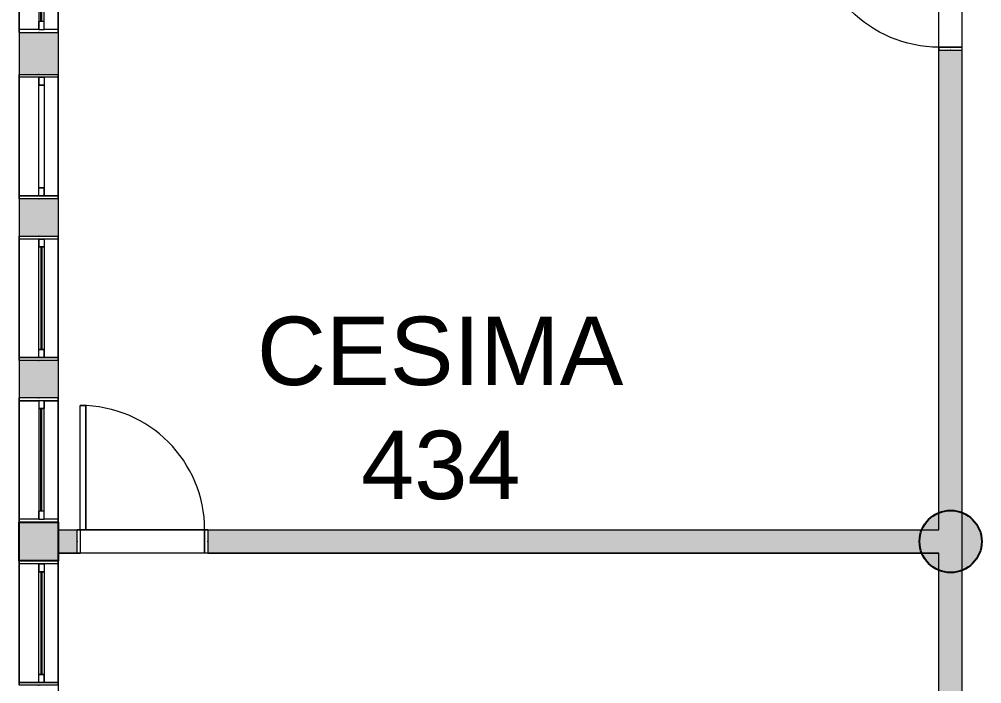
# Model space of a CAD drawing. Header units: metres. Extents: x 512 to 829, y -209 to 245.
# Drawn here: x 781.39 to 787.58, y -95.09 to -90.81 of the extents above; entities that cross this region are included whole.
import ezdxf

# ---------------------------------------------------------------- set-up
doc = ezdxf.new("R2010")
doc.units = ezdxf.units.M
doc.header["$LTSCALE"] = 0.508
doc.set_wipeout_variables(frame=1)
doc.header["$PDSIZE"] = -2
for name, color, linetype, lineweight in [('AMB-NOVOS', 10, 'Continuous', 15), ('None', 7, 'Continuous', 5), ('NãoImprimir', 7, 'Continuous', 5), ('Peitoris', 2, 'Continuous', 5), ('Telhado-Princ', 7, 'Continuous', 5)]:
    doc.layers.add(name, color=color, linetype=linetype, lineweight=lineweight)

# ---------------------------------------------------------------- blocks, each defined once
blk = doc.blocks.new('Grupo-437')
at = {"color": 7, "linetype": 'Continuous', "lineweight": 5}
for points in [[(-0.4, 0.125), (-0.38095, 0.125), (-0.38095, -0.125), (-0.4, -0.125)], [(0.38095, 0.125), (0.4, 0.125), (0.4, -0.125), (0.38095, -0.125)]]:
    blk.add_wipeout(points, dxfattribs=at).dxf.layer = 'None'
at = {"layer": 'None', "color": 7, "linetype": 'Continuous', "lineweight": 5}
for points in [[(-0.4, 0.125), (-0.38095, 0.125), (-0.38095, -0.125), (-0.4, -0.125)], [(0.38095, 0.125), (0.4, 0.125), (0.4, -0.125), (0.38095, -0.125)]]:
    blk.add_lwpolyline(points, close=True, dxfattribs=at)
blk = doc.blocks.new('Grupo-438')
at = {"layer": 'None', "color": 7}
blk.add_blockref('Grupo-437', (0, 0), dxfattribs=at)
at = {"layer": 'None', "color": 7, "linetype": 'Continuous', "lineweight": 5}
for p, q in [((-0.4, 0.125), (-0.38095, 0.125)), ((-0.38095, 0.125), (-0.38095, -0.125)), ((0.4, 0.125), (0.38095, 0.125)), ((0.38095, 0.125), (0.38095, -0.125)), ((-0.4, -0.125), (-0.38095, -0.125)), ((0.4, -0.125), (0.38095, -0.125))]:
    blk.add_line(p, q, dxfattribs=at)
blk = doc.blocks.new('Grupo-439')
at = {"layer": 'None', "color": 7, "linetype": 'Continuous', "lineweight": 5}
for p, q in [((-0.38095, 0.034925), (-0.38095, 0)), ((0.38095, 0.034925), (0.38095, 0))]:
    blk.add_line(p, q, dxfattribs=at)
blk = doc.blocks.new('Grupo-440')
at = {"color": 7, "linetype": 'Continuous', "lineweight": 5}
for points in [[(-0.38095, 0.034925), (-0.33015, 0.034925), (-0.33015, 0), (-0.38095, 0)], [(0.33015, 0.034925), (0.38095, 0.034925), (0.38095, 0), (0.33015, 0)]]:
    blk.add_wipeout(points, dxfattribs=at).dxf.layer = 'None'
at = {"layer": 'None', "color": 7, "linetype": 'Continuous', "lineweight": 5}
for points in [[(-0.38095, 0.034925), (-0.33015, 0.034925), (-0.33015, 0), (-0.38095, 0)], [(0.33015, 0.034925), (0.38095, 0.034925), (0.38095, 0), (0.33015, 0)]]:
    blk.add_lwpolyline(points, close=True, dxfattribs=at)
blk = doc.blocks.new('Grupo-441')
at = {"layer": 'None', "color": 7}
blk.add_blockref('Grupo-439', (0, 0), dxfattribs=at)
at = {"color": 7, "linetype": 'Continuous', "lineweight": 5}
blk.add_wipeout([(-0.33015, 0.034925), (0.33015, 0.034925), (0.33015, 0), (-0.33015, 0)], dxfattribs=at).dxf.layer = 'None'
at = {"layer": 'None', "color": 7, "linetype": 'Continuous', "lineweight": 5}
blk.add_lwpolyline([(-0.33015, 0.034925), (0.33015, 0.034925), (0.33015, 0), (-0.33015, 0)], close=True, dxfattribs=at)
at = {"layer": 'None', "color": 7}
blk.add_blockref('Grupo-440', (0, 0), dxfattribs=at)
at = {"layer": 'None', "color": 7, "linetype": 'Continuous', "lineweight": 5}
for p, q in [((-0.38095, 0.034925), (-0.33015, 0.034925)), ((-0.38095, 0), (-0.33015, 0)), ((-0.33015, 0.034925), (-0.33015, 0)), ((0.38095, 0.034925), (0.33015, 0.034925)), ((0.33015, 0.034925), (0.33015, 0)), ((0.38095, 0), (0.33015, 0))]:
    blk.add_line(p, q, dxfattribs=at)
blk = doc.blocks.new('Grupo-442')
at = {"color": 7, "linetype": 'Continuous', "lineweight": 9}
blk.add_wipeout([(-0.3301, 0.0181), (0.3301, 0.0181), (0.3301, 0.0168), (-0.3301, 0.0168)], dxfattribs=at).dxf.layer = 'None'
blk = doc.blocks.new('Grupo-443')
at = {"layer": 'None', "color": 7}
blk.add_blockref('Grupo-442', (0, 0), dxfattribs=at)
at = {"layer": 'None', "color": 7, "linetype": 'Continuous', "lineweight": 25}
for p, q in [((-0.3301, 0.0181), (0.3301, 0.0181)), ((-0.3301, 0.0168), (0.3301, 0.0168))]:
    blk.add_line(p, q, dxfattribs=at)
blk = doc.blocks.new('Grupo-444')
at = {"layer": 'None', "color": 7, "linetype": 'Continuous', "lineweight": 20}
for p, q in [((0.4, 0.125), (-0.4, 0.125)), ((0.4, -0.125), (-0.4, -0.125))]:
    blk.add_line(p, q, dxfattribs=at)
blk = doc.blocks.new('Window (2D)-34')
at = {"color": 7, "linetype": 'Continuous', "lineweight": 5}
blk.add_wipeout([(-0.4, 0.125), (0.4, 0.125), (0.4, -0.125), (-0.4, -0.125)], dxfattribs=at).dxf.layer = 'None'
at = {"layer": 'None', "color": 7}
blk.add_blockref('Grupo-438', (0, 0), dxfattribs=at)
at = {"layer": 'None', "color": 7, "linetype": 'Continuous', "lineweight": 5}
for p, q in [((-0.4, 0.125), (0.4, 0.125)), ((-0.4, -0.125), (0.4, -0.125))]:
    blk.add_line(p, q, dxfattribs=at)
at = {"layer": 'NãoImprimir', "linetype": 'Continuous'}
for p in [(-0.4, 0), (0.4, 0)]:
    blk.add_point(p, dxfattribs=at)
at = {"layer": 'Peitoris'}
blk.add_blockref('Grupo-441', (0, 0), dxfattribs=at)
blk.add_blockref('Grupo-443', (0, 0), dxfattribs=at)
at = {"layer": 'Telhado-Princ'}
blk.add_blockref('Grupo-444', (0, 0), dxfattribs=at)
blk = doc.blocks.new('Grupo-445')
at = {"color": 7, "linetype": 'Continuous', "lineweight": 5}
for points in [[(-0.4, 0.125), (-0.38095, 0.125), (-0.38095, -0.125), (-0.4, -0.125)], [(0.38095, 0.125), (0.4, 0.125), (0.4, -0.125), (0.38095, -0.125)]]:
    blk.add_wipeout(points, dxfattribs=at).dxf.layer = 'None'
at = {"layer": 'None', "color": 7, "linetype": 'Continuous', "lineweight": 5}
for points in [[(-0.4, 0.125), (-0.38095, 0.125), (-0.38095, -0.125), (-0.4, -0.125)], [(0.38095, 0.125), (0.4, 0.125), (0.4, -0.125), (0.38095, -0.125)]]:
    blk.add_lwpolyline(points, close=True, dxfattribs=at)
blk = doc.blocks.new('Grupo-446')
at = {"layer": 'None', "color": 7}
blk.add_blockref('Grupo-445', (0, 0), dxfattribs=at)
at = {"layer": 'None', "color": 7, "linetype": 'Continuous', "lineweight": 5}
for p, q in [((-0.4, 0.125), (-0.38095, 0.125)), ((-0.38095, 0.125), (-0.38095, -0.125)), ((0.4, 0.125), (0.38095, 0.125)), ((0.38095, 0.125), (0.38095, -0.125)), ((-0.4, -0.125), (-0.38095, -0.125)), ((0.4, -0.125), (0.38095, -0.125))]:
    blk.add_line(p, q, dxfattribs=at)
blk = doc.blocks.new('Grupo-447')
at = {"layer": 'None', "color": 7, "linetype": 'Continuous', "lineweight": 5}
for p, q in [((-0.38095, 0.034925), (-0.38095, 0)), ((0.38095, 0.034925), (0.38095, 0))]:
    blk.add_line(p, q, dxfattribs=at)
blk = doc.blocks.new('Grupo-448')
at = {"color": 7, "linetype": 'Continuous', "lineweight": 5}
for points in [[(-0.38095, 0.034925), (-0.33015, 0.034925), (-0.33015, 0), (-0.38095, 0)], [(0.33015, 0.034925), (0.38095, 0.034925), (0.38095, 0), (0.33015, 0)]]:
    blk.add_wipeout(points, dxfattribs=at).dxf.layer = 'None'
at = {"layer": 'None', "color": 7, "linetype": 'Continuous', "lineweight": 5}
for points in [[(-0.38095, 0.034925), (-0.33015, 0.034925), (-0.33015, 0), (-0.38095, 0)], [(0.33015, 0.034925), (0.38095, 0.034925), (0.38095, 0), (0.33015, 0)]]:
    blk.add_lwpolyline(points, close=True, dxfattribs=at)
blk = doc.blocks.new('Grupo-449')
at = {"layer": 'None', "color": 7}
blk.add_blockref('Grupo-447', (0, 0), dxfattribs=at)
at = {"color": 7, "linetype": 'Continuous', "lineweight": 5}
blk.add_wipeout([(-0.33015, 0.034925), (0.33015, 0.034925), (0.33015, 0), (-0.33015, 0)], dxfattribs=at).dxf.layer = 'None'
at = {"layer": 'None', "color": 7, "linetype": 'Continuous', "lineweight": 5}
blk.add_lwpolyline([(-0.33015, 0.034925), (0.33015, 0.034925), (0.33015, 0), (-0.33015, 0)], close=True, dxfattribs=at)
at = {"layer": 'None', "color": 7}
blk.add_blockref('Grupo-448', (0, 0), dxfattribs=at)
at = {"layer": 'None', "color": 7, "linetype": 'Continuous', "lineweight": 5}
for p, q in [((-0.38095, 0.034925), (-0.33015, 0.034925)), ((-0.38095, 0), (-0.33015, 0)), ((-0.33015, 0.034925), (-0.33015, 0)), ((0.38095, 0.034925), (0.33015, 0.034925)), ((0.33015, 0.034925), (0.33015, 0)), ((0.38095, 0), (0.33015, 0))]:
    blk.add_line(p, q, dxfattribs=at)
blk = doc.blocks.new('Grupo-452')
at = {"layer": 'None', "color": 7, "linetype": 'Continuous', "lineweight": 20}
for p, q in [((0.4, 0.125), (-0.4, 0.125)), ((0.4, -0.125), (-0.4, -0.125))]:
    blk.add_line(p, q, dxfattribs=at)
blk = doc.blocks.new('Window (2D)-35')
at = {"color": 7, "linetype": 'Continuous', "lineweight": 5}
blk.add_wipeout([(-0.4, 0.125), (0.4, 0.125), (0.4, -0.125), (-0.4, -0.125)], dxfattribs=at).dxf.layer = 'None'
at = {"layer": 'None', "color": 7}
blk.add_blockref('Grupo-446', (0, 0), dxfattribs=at)
at = {"layer": 'None', "color": 7, "linetype": 'Continuous', "lineweight": 5}
for p, q in [((-0.4, 0.125), (0.4, 0.125)), ((-0.4, -0.125), (0.4, -0.125))]:
    blk.add_line(p, q, dxfattribs=at)
at = {"layer": 'NãoImprimir', "linetype": 'Continuous'}
for p in [(-0.4, 0), (0.4, 0)]:
    blk.add_point(p, dxfattribs=at)
at = {"layer": 'Peitoris'}
blk.add_blockref('Grupo-449', (0, 0), dxfattribs=at)
at = {"layer": 'Telhado-Princ'}
blk.add_blockref('Grupo-452', (0, 0), dxfattribs=at)
blk = doc.blocks.new('Grupo-453')
at = {"color": 7, "linetype": 'Continuous', "lineweight": 5}
for points in [[(-0.4, 0.125), (-0.38095, 0.125), (-0.38095, -0.125), (-0.4, -0.125)], [(0.38095, 0.125), (0.4, 0.125), (0.4, -0.125), (0.38095, -0.125)]]:
    blk.add_wipeout(points, dxfattribs=at).dxf.layer = 'None'
at = {"layer": 'None', "color": 7, "linetype": 'Continuous', "lineweight": 5}
for points in [[(-0.4, 0.125), (-0.38095, 0.125), (-0.38095, -0.125), (-0.4, -0.125)], [(0.38095, 0.125), (0.4, 0.125), (0.4, -0.125), (0.38095, -0.125)]]:
    blk.add_lwpolyline(points, close=True, dxfattribs=at)
blk = doc.blocks.new('Grupo-454')
at = {"layer": 'None', "color": 7}
blk.add_blockref('Grupo-453', (0, 0), dxfattribs=at)
at = {"layer": 'None', "color": 7, "linetype": 'Continuous', "lineweight": 5}
for p, q in [((-0.4, 0.125), (-0.38095, 0.125)), ((-0.38095, 0.125), (-0.38095, -0.125)), ((0.4, 0.125), (0.38095, 0.125)), ((0.38095, 0.125), (0.38095, -0.125)), ((-0.4, -0.125), (-0.38095, -0.125)), ((0.4, -0.125), (0.38095, -0.125))]:
    blk.add_line(p, q, dxfattribs=at)
blk = doc.blocks.new('Grupo-455')
at = {"layer": 'None', "color": 7, "linetype": 'Continuous', "lineweight": 5}
for p, q in [((-0.38095, 0.034925), (-0.38095, 0)), ((0.38095, 0.034925), (0.38095, 0))]:
    blk.add_line(p, q, dxfattribs=at)
blk = doc.blocks.new('Grupo-456')
at = {"color": 7, "linetype": 'Continuous', "lineweight": 5}
for points in [[(-0.38095, 0.034925), (-0.33015, 0.034925), (-0.33015, 0), (-0.38095, 0)], [(0.33015, 0.034925), (0.38095, 0.034925), (0.38095, 0), (0.33015, 0)]]:
    blk.add_wipeout(points, dxfattribs=at).dxf.layer = 'None'
at = {"layer": 'None', "color": 7, "linetype": 'Continuous', "lineweight": 5}
for points in [[(-0.38095, 0.034925), (-0.33015, 0.034925), (-0.33015, 0), (-0.38095, 0)], [(0.33015, 0.034925), (0.38095, 0.034925), (0.38095, 0), (0.33015, 0)]]:
    blk.add_lwpolyline(points, close=True, dxfattribs=at)
blk = doc.blocks.new('Grupo-457')
at = {"layer": 'None', "color": 7}
blk.add_blockref('Grupo-455', (0, 0), dxfattribs=at)
at = {"color": 7, "linetype": 'Continuous', "lineweight": 5}
blk.add_wipeout([(-0.33015, 0.034925), (0.33015, 0.034925), (0.33015, 0), (-0.33015, 0)], dxfattribs=at).dxf.layer = 'None'
at = {"layer": 'None', "color": 7, "linetype": 'Continuous', "lineweight": 5}
blk.add_lwpolyline([(-0.33015, 0.034925), (0.33015, 0.034925), (0.33015, 0), (-0.33015, 0)], close=True, dxfattribs=at)
at = {"layer": 'None', "color": 7}
blk.add_blockref('Grupo-456', (0, 0), dxfattribs=at)
at = {"layer": 'None', "color": 7, "linetype": 'Continuous', "lineweight": 5}
for p, q in [((-0.38095, 0.034925), (-0.33015, 0.034925)), ((-0.38095, 0), (-0.33015, 0)), ((-0.33015, 0.034925), (-0.33015, 0)), ((0.38095, 0.034925), (0.33015, 0.034925)), ((0.33015, 0.034925), (0.33015, 0)), ((0.38095, 0), (0.33015, 0))]:
    blk.add_line(p, q, dxfattribs=at)
blk = doc.blocks.new('Grupo-458')
at = {"color": 7, "linetype": 'Continuous', "lineweight": 9}
blk.add_wipeout([(-0.3301, 0.0181), (0.3301, 0.0181), (0.3301, 0.0168), (-0.3301, 0.0168)], dxfattribs=at).dxf.layer = 'None'
blk = doc.blocks.new('Grupo-459')
at = {"layer": 'None', "color": 7}
blk.add_blockref('Grupo-458', (0, 0), dxfattribs=at)
at = {"layer": 'None', "color": 7, "linetype": 'Continuous', "lineweight": 25}
for p, q in [((-0.3301, 0.0181), (0.3301, 0.0181)), ((-0.3301, 0.0168), (0.3301, 0.0168))]:
    blk.add_line(p, q, dxfattribs=at)
blk = doc.blocks.new('Grupo-460')
at = {"layer": 'None', "color": 7, "linetype": 'Continuous', "lineweight": 20}
for p, q in [((0.4, 0.125), (-0.4, 0.125)), ((0.4, -0.125), (-0.4, -0.125))]:
    blk.add_line(p, q, dxfattribs=at)
blk = doc.blocks.new('Window (2D)-36')
at = {"color": 7, "linetype": 'Continuous', "lineweight": 5}
blk.add_wipeout([(-0.4, 0.125), (0.4, 0.125), (0.4, -0.125), (-0.4, -0.125)], dxfattribs=at).dxf.layer = 'None'
at = {"layer": 'None', "color": 7}
blk.add_blockref('Grupo-454', (0, 0), dxfattribs=at)
at = {"layer": 'None', "color": 7, "linetype": 'Continuous', "lineweight": 5}
for p, q in [((-0.4, 0.125), (0.4, 0.125)), ((-0.4, -0.125), (0.4, -0.125))]:
    blk.add_line(p, q, dxfattribs=at)
at = {"layer": 'NãoImprimir', "linetype": 'Continuous'}
for p in [(-0.4, 0), (0.4, 0)]:
    blk.add_point(p, dxfattribs=at)
at = {"layer": 'Peitoris'}
blk.add_blockref('Grupo-457', (0, 0), dxfattribs=at)
blk.add_blockref('Grupo-459', (0, 0), dxfattribs=at)
at = {"layer": 'Telhado-Princ'}
blk.add_blockref('Grupo-460', (0, 0), dxfattribs=at)
blk = doc.blocks.new('Grupo-461')
at = {"color": 7, "linetype": 'Continuous', "lineweight": 5}
for points in [[(-0.4, 0.125), (-0.38095, 0.125), (-0.38095, -0.125), (-0.4, -0.125)], [(0.38095, 0.125), (0.4, 0.125), (0.4, -0.125), (0.38095, -0.125)]]:
    blk.add_wipeout(points, dxfattribs=at).dxf.layer = 'None'
at = {"layer": 'None', "color": 7, "linetype": 'Continuous', "lineweight": 5}
for points in [[(-0.4, 0.125), (-0.38095, 0.125), (-0.38095, -0.125), (-0.4, -0.125)], [(0.38095, 0.125), (0.4, 0.125), (0.4, -0.125), (0.38095, -0.125)]]:
    blk.add_lwpolyline(points, close=True, dxfattribs=at)
blk = doc.blocks.new('Grupo-462')
at = {"layer": 'None', "color": 7}
blk.add_blockref('Grupo-461', (0, 0), dxfattribs=at)
at = {"layer": 'None', "color": 7, "linetype": 'Continuous', "lineweight": 5}
for p, q in [((-0.4, 0.125), (-0.38095, 0.125)), ((-0.38095, 0.125), (-0.38095, -0.125)), ((0.4, 0.125), (0.38095, 0.125)), ((0.38095, 0.125), (0.38095, -0.125)), ((-0.4, -0.125), (-0.38095, -0.125)), ((0.4, -0.125), (0.38095, -0.125))]:
    blk.add_line(p, q, dxfattribs=at)
blk = doc.blocks.new('Grupo-463')
at = {"layer": 'None', "color": 7, "linetype": 'Continuous', "lineweight": 5}
for p, q in [((-0.38095, 0.034925), (-0.38095, 0)), ((0.38095, 0.034925), (0.38095, 0))]:
    blk.add_line(p, q, dxfattribs=at)
blk = doc.blocks.new('Grupo-464')
at = {"color": 7, "linetype": 'Continuous', "lineweight": 5}
for points in [[(-0.38095, 0.034925), (-0.33015, 0.034925), (-0.33015, 0), (-0.38095, 0)], [(0.33015, 0.034925), (0.38095, 0.034925), (0.38095, 0), (0.33015, 0)]]:
    blk.add_wipeout(points, dxfattribs=at).dxf.layer = 'None'
at = {"layer": 'None', "color": 7, "linetype": 'Continuous', "lineweight": 5}
for points in [[(-0.38095, 0.034925), (-0.33015, 0.034925), (-0.33015, 0), (-0.38095, 0)], [(0.33015, 0.034925), (0.38095, 0.034925), (0.38095, 0), (0.33015, 0)]]:
    blk.add_lwpolyline(points, close=True, dxfattribs=at)
blk = doc.blocks.new('Grupo-465')
at = {"layer": 'None', "color": 7}
blk.add_blockref('Grupo-463', (0, 0), dxfattribs=at)
at = {"color": 7, "linetype": 'Continuous', "lineweight": 5}
blk.add_wipeout([(-0.33015, 0.034925), (0.33015, 0.034925), (0.33015, 0), (-0.33015, 0)], dxfattribs=at).dxf.layer = 'None'
at = {"layer": 'None', "color": 7, "linetype": 'Continuous', "lineweight": 5}
blk.add_lwpolyline([(-0.33015, 0.034925), (0.33015, 0.034925), (0.33015, 0), (-0.33015, 0)], close=True, dxfattribs=at)
at = {"layer": 'None', "color": 7}
blk.add_blockref('Grupo-464', (0, 0), dxfattribs=at)
at = {"layer": 'None', "color": 7, "linetype": 'Continuous', "lineweight": 5}
for p, q in [((-0.38095, 0.034925), (-0.33015, 0.034925)), ((-0.38095, 0), (-0.33015, 0)), ((-0.33015, 0.034925), (-0.33015, 0)), ((0.38095, 0.034925), (0.33015, 0.034925)), ((0.33015, 0.034925), (0.33015, 0)), ((0.38095, 0), (0.33015, 0))]:
    blk.add_line(p, q, dxfattribs=at)
blk = doc.blocks.new('Grupo-466')
at = {"color": 7, "linetype": 'Continuous', "lineweight": 9}
blk.add_wipeout([(-0.3301, 0.0181), (0.3301, 0.0181), (0.3301, 0.0168), (-0.3301, 0.0168)], dxfattribs=at).dxf.layer = 'None'
blk = doc.blocks.new('Grupo-467')
at = {"layer": 'None', "color": 7}
blk.add_blockref('Grupo-466', (0, 0), dxfattribs=at)
at = {"layer": 'None', "color": 7, "linetype": 'Continuous', "lineweight": 25}
for p, q in [((-0.3301, 0.0181), (0.3301, 0.0181)), ((-0.3301, 0.0168), (0.3301, 0.0168))]:
    blk.add_line(p, q, dxfattribs=at)
blk = doc.blocks.new('Grupo-468')
at = {"layer": 'None', "color": 7, "linetype": 'Continuous', "lineweight": 20}
for p, q in [((0.4, 0.125), (-0.4, 0.125)), ((0.4, -0.125), (-0.4, -0.125))]:
    blk.add_line(p, q, dxfattribs=at)
blk = doc.blocks.new('Window (2D)-37')
at = {"color": 7, "linetype": 'Continuous', "lineweight": 5}
blk.add_wipeout([(-0.4, 0.125), (0.4, 0.125), (0.4, -0.125), (-0.4, -0.125)], dxfattribs=at).dxf.layer = 'None'
at = {"layer": 'None', "color": 7}
blk.add_blockref('Grupo-462', (0, 0), dxfattribs=at)
at = {"layer": 'None', "color": 7, "linetype": 'Continuous', "lineweight": 5}
for p, q in [((-0.4, 0.125), (0.4, 0.125)), ((-0.4, -0.125), (0.4, -0.125))]:
    blk.add_line(p, q, dxfattribs=at)
at = {"layer": 'NãoImprimir', "linetype": 'Continuous'}
for p in [(-0.4, 0), (0.4, 0)]:
    blk.add_point(p, dxfattribs=at)
at = {"layer": 'Peitoris'}
blk.add_blockref('Grupo-465', (0, 0), dxfattribs=at)
blk.add_blockref('Grupo-467', (0, 0), dxfattribs=at)
at = {"layer": 'Telhado-Princ'}
blk.add_blockref('Grupo-468', (0, 0), dxfattribs=at)
blk = doc.blocks.new('Grupo-469')
at = {"color": 7, "linetype": 'Continuous', "lineweight": 5}
for points in [[(-0.4, 0.125), (-0.38095, 0.125), (-0.38095, -0.125), (-0.4, -0.125)], [(0.38095, 0.125), (0.4, 0.125), (0.4, -0.125), (0.38095, -0.125)]]:
    blk.add_wipeout(points, dxfattribs=at).dxf.layer = 'None'
at = {"layer": 'None', "color": 7, "linetype": 'Continuous', "lineweight": 5}
for points in [[(-0.4, 0.125), (-0.38095, 0.125), (-0.38095, -0.125), (-0.4, -0.125)], [(0.38095, 0.125), (0.4, 0.125), (0.4, -0.125), (0.38095, -0.125)]]:
    blk.add_lwpolyline(points, close=True, dxfattribs=at)
blk = doc.blocks.new('Grupo-470')
at = {"layer": 'None', "color": 7}
blk.add_blockref('Grupo-469', (0, 0), dxfattribs=at)
at = {"layer": 'None', "color": 7, "linetype": 'Continuous', "lineweight": 5}
for p, q in [((-0.4, 0.125), (-0.38095, 0.125)), ((-0.38095, 0.125), (-0.38095, -0.125)), ((0.4, 0.125), (0.38095, 0.125)), ((0.38095, 0.125), (0.38095, -0.125)), ((-0.4, -0.125), (-0.38095, -0.125)), ((0.4, -0.125), (0.38095, -0.125))]:
    blk.add_line(p, q, dxfattribs=at)
blk = doc.blocks.new('Grupo-471')
at = {"layer": 'None', "color": 7, "linetype": 'Continuous', "lineweight": 5}
for p, q in [((-0.38095, 0.034925), (-0.38095, 0)), ((0.38095, 0.034925), (0.38095, 0))]:
    blk.add_line(p, q, dxfattribs=at)
blk = doc.blocks.new('Grupo-472')
at = {"color": 7, "linetype": 'Continuous', "lineweight": 5}
for points in [[(-0.38095, 0.034925), (-0.33015, 0.034925), (-0.33015, 0), (-0.38095, 0)], [(0.33015, 0.034925), (0.38095, 0.034925), (0.38095, 0), (0.33015, 0)]]:
    blk.add_wipeout(points, dxfattribs=at).dxf.layer = 'None'
at = {"layer": 'None', "color": 7, "linetype": 'Continuous', "lineweight": 5}
for points in [[(-0.38095, 0.034925), (-0.33015, 0.034925), (-0.33015, 0), (-0.38095, 0)], [(0.33015, 0.034925), (0.38095, 0.034925), (0.38095, 0), (0.33015, 0)]]:
    blk.add_lwpolyline(points, close=True, dxfattribs=at)
blk = doc.blocks.new('Grupo-473')
at = {"layer": 'None', "color": 7}
blk.add_blockref('Grupo-471', (0, 0), dxfattribs=at)
at = {"color": 7, "linetype": 'Continuous', "lineweight": 5}
blk.add_wipeout([(-0.33015, 0.034925), (0.33015, 0.034925), (0.33015, 0), (-0.33015, 0)], dxfattribs=at).dxf.layer = 'None'
at = {"layer": 'None', "color": 7, "linetype": 'Continuous', "lineweight": 5}
blk.add_lwpolyline([(-0.33015, 0.034925), (0.33015, 0.034925), (0.33015, 0), (-0.33015, 0)], close=True, dxfattribs=at)
at = {"layer": 'None', "color": 7}
blk.add_blockref('Grupo-472', (0, 0), dxfattribs=at)
at = {"layer": 'None', "color": 7, "linetype": 'Continuous', "lineweight": 5}
for p, q in [((-0.38095, 0.034925), (-0.33015, 0.034925)), ((-0.38095, 0), (-0.33015, 0)), ((-0.33015, 0.034925), (-0.33015, 0)), ((0.38095, 0.034925), (0.33015, 0.034925)), ((0.33015, 0.034925), (0.33015, 0)), ((0.38095, 0), (0.33015, 0))]:
    blk.add_line(p, q, dxfattribs=at)
blk = doc.blocks.new('Grupo-474')
at = {"color": 7, "linetype": 'Continuous', "lineweight": 9}
blk.add_wipeout([(-0.3301, 0.0181), (0.3301, 0.0181), (0.3301, 0.0168), (-0.3301, 0.0168)], dxfattribs=at).dxf.layer = 'None'
blk = doc.blocks.new('Grupo-475')
at = {"layer": 'None', "color": 7}
blk.add_blockref('Grupo-474', (0, 0), dxfattribs=at)
at = {"layer": 'None', "color": 7, "linetype": 'Continuous', "lineweight": 25}
for p, q in [((-0.3301, 0.0181), (0.3301, 0.0181)), ((-0.3301, 0.0168), (0.3301, 0.0168))]:
    blk.add_line(p, q, dxfattribs=at)
blk = doc.blocks.new('Grupo-476')
at = {"layer": 'None', "color": 7, "linetype": 'Continuous', "lineweight": 20}
for p, q in [((0.4, 0.125), (-0.4, 0.125)), ((0.4, -0.125), (-0.4, -0.125))]:
    blk.add_line(p, q, dxfattribs=at)
blk = doc.blocks.new('Window (2D)-38')
at = {"color": 7, "linetype": 'Continuous', "lineweight": 5}
blk.add_wipeout([(-0.4, 0.125), (0.4, 0.125), (0.4, -0.125), (-0.4, -0.125)], dxfattribs=at).dxf.layer = 'None'
at = {"layer": 'None', "color": 7}
blk.add_blockref('Grupo-470', (0, 0), dxfattribs=at)
at = {"layer": 'None', "color": 7, "linetype": 'Continuous', "lineweight": 5}
for p, q in [((-0.4, 0.125), (0.4, 0.125)), ((-0.4, -0.125), (0.4, -0.125))]:
    blk.add_line(p, q, dxfattribs=at)
at = {"layer": 'NãoImprimir', "linetype": 'Continuous'}
for p in [(-0.4, 0), (0.4, 0)]:
    blk.add_point(p, dxfattribs=at)
at = {"layer": 'Peitoris'}
blk.add_blockref('Grupo-473', (0, 0), dxfattribs=at)
blk.add_blockref('Grupo-475', (0, 0), dxfattribs=at)
at = {"layer": 'Telhado-Princ'}
blk.add_blockref('Grupo-476', (0, 0), dxfattribs=at)
blk = doc.blocks.new('Grupo-2613')
at = {"layer": 'None', "color": 7, "linetype": 'Continuous', "lineweight": 5}
for p, q in [((-0.42, 0.075), (-0.42, -0.075)), ((0.42, 0.075), (0.42, -0.075))]:
    blk.add_line(p, q, dxfattribs=at)
blk = doc.blocks.new('Grupo-2614')
at = {"color": 7, "linetype": 'Continuous', "lineweight": 5}
for points in [[(-0.42, 0.075), (-0.4, 0.075), (-0.4, -0.075), (-0.42, -0.075)], [(0.4, 0.075), (0.42, 0.075), (0.42, -0.075), (0.4, -0.075)]]:
    blk.add_wipeout(points, dxfattribs=at).dxf.layer = 'None'
at = {"layer": 'None', "color": 7, "linetype": 'Continuous', "lineweight": 5}
for points in [[(-0.42, 0.075), (-0.4, 0.075), (-0.4, -0.075), (-0.42, -0.075)], [(0.4, 0.075), (0.42, 0.075), (0.42, -0.075), (0.4, -0.075)]]:
    blk.add_lwpolyline(points, close=True, dxfattribs=at)
blk = doc.blocks.new('Grupo-2615')
at = {"layer": 'None', "color": 7}
blk.add_blockref('Grupo-2613', (0, 0), dxfattribs=at)
blk.add_blockref('Grupo-2614', (0, 0), dxfattribs=at)
at = {"layer": 'None', "color": 7, "linetype": 'Continuous', "lineweight": 5}
for p, q in [((-0.42, 0.075), (-0.4, 0.075)), ((-0.4, 0.075), (-0.4, -0.075)), ((0.42, 0.075), (0.4, 0.075)), ((0.4, 0.075), (0.4, -0.075)), ((-0.42, -0.075), (-0.4, -0.075)), ((0.42, -0.075), (0.4, -0.075))]:
    blk.add_line(p, q, dxfattribs=at)
blk = doc.blocks.new('Grupo-2616')
at = {"layer": 'None', "color": 7, "linetype": 'Continuous', "lineweight": 5}
blk.add_arc((-0.4, 0.075), 0.8, 0, 90, dxfattribs=at)
blk = doc.blocks.new('Grupo-2617')
at = {"color": 7, "linetype": 'Continuous', "lineweight": 5}
blk.add_wipeout([(-0.4, 0.075), (-0.4, 0.875), (-0.365, 0.875), (-0.365, 0.075)], dxfattribs=at).dxf.layer = 'None'
at = {"layer": 'None', "color": 7, "linetype": 'Continuous', "lineweight": 5}
blk.add_lwpolyline([(-0.4, 0.075), (-0.4, 0.875), (-0.365, 0.875), (-0.365, 0.075)], close=True, dxfattribs=at)
blk = doc.blocks.new('Grupo-2618')
at = {"layer": 'None', "color": 7}
blk.add_blockref('Grupo-2617', (0, 0), dxfattribs=at)
at = {"layer": 'None', "color": 7, "linetype": 'Continuous', "lineweight": 5}
for p, q in [((-0.4, 0.075), (-0.4, 0.875)), ((-0.4, 0.875), (-0.365, 0.875)), ((-0.365, 0.075), (-0.365, 0.875)), ((-0.4, 0.075), (-0.365, 0.075))]:
    blk.add_line(p, q, dxfattribs=at)
blk = doc.blocks.new('Grupo-2619')
at = {"layer": 'Peitoris', "color": 7}
blk.add_blockref('Grupo-2618', (0, 0), dxfattribs=at)
blk = doc.blocks.new('Grupo-2620')
at = {"layer": 'None', "color": 7, "linetype": 'Continuous', "lineweight": 5}
for p, q in [((0.42, 0.075), (-0.42, 0.075)), ((0.42, -0.075), (-0.42, -0.075))]:
    blk.add_line(p, q, dxfattribs=at)
blk = doc.blocks.new('Door (2D)-86')
at = {"layer": 'None', "color": 7}
blk.add_blockref('Grupo-2615', (0, 0), dxfattribs=at)
at = {"layer": 'NãoImprimir', "color": 7, "linetype": 'Continuous', "lineweight": 5}
for p in [(-0.42, 0), (0.42, 0)]:
    blk.add_point(p, dxfattribs=at)
at = {"layer": 'Peitoris', "color": 7}
blk.add_blockref('Grupo-2616', (0, 0), dxfattribs=at)
at = {"layer": 'None', "color": 7}
blk.add_blockref('Grupo-2619', (0, 0), dxfattribs=at)
at = {"layer": 'Telhado-Princ', "color": 7}
blk.add_blockref('Grupo-2620', (0, 0), dxfattribs=at)
blk = doc.blocks.new('Grupo-2645')
at = {"layer": 'None', "color": 7, "linetype": 'Continuous', "lineweight": 5}
for p, q in [((-0.42, 0.075), (-0.42, -0.075)), ((0.42, 0.075), (0.42, -0.075))]:
    blk.add_line(p, q, dxfattribs=at)
blk = doc.blocks.new('Grupo-2646')
at = {"color": 7, "linetype": 'Continuous', "lineweight": 5}
for points in [[(-0.42, 0.075), (-0.4, 0.075), (-0.4, -0.075), (-0.42, -0.075)], [(0.4, 0.075), (0.42, 0.075), (0.42, -0.075), (0.4, -0.075)]]:
    blk.add_wipeout(points, dxfattribs=at).dxf.layer = 'None'
at = {"layer": 'None', "color": 7, "linetype": 'Continuous', "lineweight": 5}
for points in [[(-0.42, 0.075), (-0.4, 0.075), (-0.4, -0.075), (-0.42, -0.075)], [(0.4, 0.075), (0.42, 0.075), (0.42, -0.075), (0.4, -0.075)]]:
    blk.add_lwpolyline(points, close=True, dxfattribs=at)
blk = doc.blocks.new('Grupo-2647')
at = {"layer": 'None', "color": 7}
blk.add_blockref('Grupo-2645', (0, 0), dxfattribs=at)
blk.add_blockref('Grupo-2646', (0, 0), dxfattribs=at)
at = {"layer": 'None', "color": 7, "linetype": 'Continuous', "lineweight": 5}
for p, q in [((-0.42, 0.075), (-0.4, 0.075)), ((-0.4, 0.075), (-0.4, -0.075)), ((0.42, 0.075), (0.4, 0.075)), ((0.4, 0.075), (0.4, -0.075)), ((-0.42, -0.075), (-0.4, -0.075)), ((0.42, -0.075), (0.4, -0.075))]:
    blk.add_line(p, q, dxfattribs=at)
blk = doc.blocks.new('Grupo-2648')
at = {"layer": 'None', "color": 7, "linetype": 'Continuous', "lineweight": 5}
blk.add_arc((-0.4, 0.075), 0.8, 0, 90, dxfattribs=at)
blk = doc.blocks.new('Grupo-2649')
at = {"color": 7, "linetype": 'Continuous', "lineweight": 5}
blk.add_wipeout([(-0.4, 0.075), (-0.4, 0.875), (-0.365, 0.875), (-0.365, 0.075)], dxfattribs=at).dxf.layer = 'None'
at = {"layer": 'None', "color": 7, "linetype": 'Continuous', "lineweight": 5}
blk.add_lwpolyline([(-0.4, 0.075), (-0.4, 0.875), (-0.365, 0.875), (-0.365, 0.075)], close=True, dxfattribs=at)
blk = doc.blocks.new('Grupo-2650')
at = {"layer": 'None', "color": 7}
blk.add_blockref('Grupo-2649', (0, 0), dxfattribs=at)
at = {"layer": 'None', "color": 7, "linetype": 'Continuous', "lineweight": 5}
for p, q in [((-0.4, 0.075), (-0.4, 0.875)), ((-0.4, 0.875), (-0.365, 0.875)), ((-0.365, 0.075), (-0.365, 0.875)), ((-0.4, 0.075), (-0.365, 0.075))]:
    blk.add_line(p, q, dxfattribs=at)
blk = doc.blocks.new('Grupo-2651')
at = {"layer": 'Peitoris', "color": 7}
blk.add_blockref('Grupo-2650', (0, 0), dxfattribs=at)
blk = doc.blocks.new('Grupo-2652')
at = {"layer": 'None', "color": 7, "linetype": 'Continuous', "lineweight": 5}
for p, q in [((0.42, 0.075), (-0.42, 0.075)), ((0.42, -0.075), (-0.42, -0.075))]:
    blk.add_line(p, q, dxfattribs=at)
blk = doc.blocks.new('Door (2D)-90')
at = {"layer": 'None', "color": 7}
blk.add_blockref('Grupo-2647', (0, 0), dxfattribs=at)
at = {"layer": 'NãoImprimir', "color": 7, "linetype": 'Continuous', "lineweight": 5}
for p in [(-0.42, 0), (0.42, 0)]:
    blk.add_point(p, dxfattribs=at)
at = {"layer": 'Peitoris', "color": 7}
blk.add_blockref('Grupo-2648', (0, 0), dxfattribs=at)
at = {"layer": 'None', "color": 7}
blk.add_blockref('Grupo-2651', (0, 0), dxfattribs=at)
at = {"layer": 'Telhado-Princ', "color": 7}
blk.add_blockref('Grupo-2652', (0, 0), dxfattribs=at)
blk = doc.blocks.new('Grupo-2669')
at = {"layer": 'None', "linetype": 'Continuous', "lineweight": 0}
h = blk.add_hatch(color=255, dxfattribs=at)
edge = h.paths.add_edge_path()
edge.add_arc((73.0552, 4.8475), 0.2, 0, 360, ccw=False)
h = blk.add_hatch(color=255, dxfattribs=at)
edge = h.paths.add_edge_path()
edge.add_arc((73.0552, 4.8475), 0.2, 0, 360, ccw=False)
blk.add_hatch(color=255, dxfattribs=at).paths.add_polyline_path([(67.0663, 4.7225), (67.0663, 4.9725), (67.3163, 4.9725), (67.3163, 4.7225)])
at = {"layer": 'None', "color": 7, "linetype": 'Continuous', "lineweight": 25}
blk.add_lwpolyline([(67.0663, 4.7225), (67.0663, 4.9725), (67.3163, 4.9725), (67.3163, 4.7225)], close=True, dxfattribs=at)
blk.add_circle((73.0552, 4.8475), 0.2, dxfattribs=at)
blk.add_circle((73.0552, 4.8475), 0.2, dxfattribs=at)

msp = doc.modelspace()

# ---------------------------------------------------------------- linework, layer by layer
at = {"layer": 'None', "color": 7, "linetype": 'Continuous', "lineweight": 18}
for p, q in [((781.3862, -90.8992), (781.3862, -91.1692)), ((781.6362, -90.8992), (781.6362, -91.1692)), ((787.3001, -94.0992), (787.3001, -91.0142)), ((787.4501, -100.4842), (787.4501, -91.0142)), ((781.3862, -91.9692), (781.3862, -92.2092)), ((781.6362, -91.9692), (781.6362, -92.2092)), ((781.3862, -93.0092), (781.3862, -93.2492)), ((781.6362, -93.0092), (781.6362, -93.2492)), ((781.3862, -94.0492), (781.3862, -94.2992)), ((781.6362, -94.0492), (781.6362, -94.2992)), ((781.6362, -94.0992), (781.7584, -94.0992)), ((782.5984, -94.0992), (787.3001, -94.0992)), ((781.6362, -94.2492), (781.7584, -94.2492)), ((782.5984, -94.2492), (787.3001, -94.2492)), ((787.3001, -98.2992), (787.3001, -94.2492))]:
    msp.add_line(p, q, dxfattribs=at)
at = {"layer": 'None', "color": 250, "linetype": 'Continuous'}
for points in [[(781.3862, -90.8992), (781.6362, -90.8992), (781.3862, -91.1692), (781.6362, -91.1692)], [(787.4501, -100.4842), (787.3001, -100.4842), (787.4501, -91.0142), (787.3001, -91.0142)], [(781.3862, -91.9692), (781.6362, -91.9692), (781.3862, -92.2092), (781.6362, -92.2092)], [(781.3862, -93.0092), (781.6362, -93.0092), (781.3862, -93.2492), (781.6362, -93.2492)], [(781.3862, -94.0492), (781.6362, -94.0492), (781.3862, -94.2992), (781.6362, -94.2992)], [(781.6362, -94.2492), (781.6362, -94.0992), (781.7584, -94.2492), (781.7584, -94.0992)], [(782.5984, -94.2492), (782.5984, -94.0992), (787.3001, -94.2492), (787.3001, -94.0992)]]:
    msp.add_solid(points, dxfattribs=at)

# ---------------------------------------------------------------- texts
at = {"layer": 'AMB-NOVOS', "linetype": 'Continuous', "lineweight": 0, "insert": (781.7539, -92.7279), "char_height": 0.44, "attachment_point": 1}
msp.add_mtext_dynamic_manual_height_columns('\\pi1.1608;{\\fArial|b0|i0|c0|p34;CESIMA\\P\\pi1.83026;434}', width=4.648565, gutter_width=1, heights=[0], dxfattribs=at)

# ---------------------------------------------------------------- next in the draw order: block references
at = {"layer": 'None', "color": 7, "xscale": -1, "rotation": 270}
for name, p in [('Window (2D)-34', (781.5112, -90.4992)), ('Window (2D)-37', (781.5112, -93.6492))]:
    msp.add_blockref(name, p, dxfattribs=at)
at = {"layer": 'None', "color": 7, "rotation": 270}
for name, p in [('Window (2D)-35', (781.5112, -91.5692)), ('Window (2D)-36', (781.5112, -92.6092)), ('Window (2D)-38', (781.5112, -94.6992))]:
    msp.add_blockref(name, p, dxfattribs=at)

# ---------------------------------------------------------------- next in the draw order: linework, layer by layer
at = {"layer": 'None', "color": 7, "linetype": 'Continuous', "lineweight": 5}
for points in [[(781.6362, -94.0992), (787.3001, -94.0992), (787.3001, -90.0539), (781.6362, -90.0539)], [(781.6362, -98.2992), (787.3001, -98.2992), (787.3001, -94.2492), (781.6362, -94.2492)]]:
    msp.add_lwpolyline(points, close=True, dxfattribs=at)

# ---------------------------------------------------------------- next in the draw order: block references
at = {"layer": 'None', "color": 7, "xscale": -1, "rotation": 90}
msp.add_blockref('Door (2D)-86', (787.3751, -90.5942), dxfattribs=at)
at = {"layer": 'None', "color": 7}
msp.add_blockref('Door (2D)-90', (782.1784, -94.1742), dxfattribs=at)

# ---------------------------------------------------------------- next in the draw order: block references
msp.add_blockref('Grupo-2669', (714.3199, -99.0216), dxfattribs=at)

doc.saveas('drawing.dxf')
